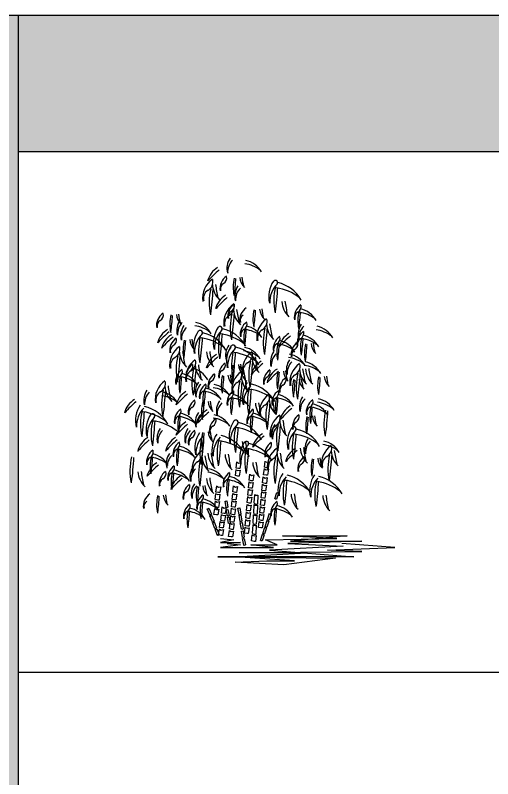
# Model space of a CAD drawing. Header units: millimetres. Extents: x 284148 to 331264, y 78716 to 101523.
# Drawn here: x 287855 to 291527, y 95653 to 101523 of the extents above; entities that cross this region are included whole.
import ezdxf

# ---------------------------------------------------------------- set-up
doc = ezdxf.new("R2010")
doc.units = ezdxf.units.MM
doc.layers.add('www.cad-blocks.net', color=7, linetype='Continuous')

# ---------------------------------------------------------------- blocks, each defined once
blk = doc.blocks.new('A$C0C2841C7')
for p, q in [((858.4, 743.5), (863.8, 790.3)), ((865.6, 788.5), (878.2, 781.3)), ((878.2, 781.3), (894.4, 784.9)), ((894.4, 784.9), (887.2, 739.9)), ((1075.8, 750.1), (1081.2, 796.9)), ((1083, 795.1), (1095.6, 787.9)), ((1095.6, 787.9), (1111.8, 791.5)), ((1111.8, 791.5), (1104.6, 746.5)), ((853, 685.8), (858.4, 732.7)), ((878.2, 739.9), (858.4, 743.5)), ((860.2, 730.9), (872.8, 723.7)), ((872.8, 723.7), (889, 727.3)), ((887.2, 739.9), (878.2, 739.9)), ((889, 727.3), (881.8, 682.2)), ((1070.3, 692.5), (1075.8, 739.3)), ((1095.6, 746.5), (1075.8, 750.1)), ((1077.6, 737.5), (1090.2, 730.3)), ((1090.2, 730.3), (1106.4, 733.9)), ((1104.6, 746.5), (1095.6, 746.5)), ((1106.4, 733.9), (1099.2, 688.9)), ((872.8, 682.2), (853, 685.8)), ((881.8, 682.2), (872.8, 682.2)), ((958.2, 649.4), (963.6, 696.2)), ((978, 645.8), (958.2, 649.4)), ((965.4, 694.4), (978, 687.2)), ((978, 687.2), (994.2, 690.8)), ((987, 645.8), (978, 645.8)), ((994.2, 690.8), (987, 645.8)), ((1062.3, 629.3), (1067.7, 676.1)), ((1069.5, 674.3), (1082.1, 667.1)), ((1090.2, 688.9), (1070.3, 692.5)), ((1082.1, 667.1), (1098.4, 670.7)), ((1099.2, 688.9), (1090.2, 688.9)), ((1098.4, 670.7), (1091.2, 625.7)), ((703.8, 558.9), (709.2, 605.7)), ((711, 603.9), (723.6, 596.7)), ((723.6, 596.7), (739.9, 600.3)), ((739.9, 600.3), (732.6, 555.3)), ((833.7, 559.9), (839.1, 606.7)), ((840.9, 604.9), (853.5, 597.7)), ((853.5, 597.7), (869.8, 601.3)), ((869.8, 601.3), (862.5, 556.3)), ((952.8, 591.8), (958.2, 638.6)), ((972.6, 588.2), (952.8, 591.8)), ((960, 636.8), (972.6, 629.6)), ((972.6, 629.6), (988.8, 633.2)), ((981.6, 588.2), (972.6, 588.2)), ((988.8, 633.2), (981.6, 588.2)), ((1056.9, 571.6), (1062.3, 618.5)), ((1082.1, 625.7), (1062.3, 629.3)), ((1064.1, 616.7), (1076.7, 609.5)), ((1076.7, 609.5), (1093, 613.1)), ((1091.2, 625.7), (1082.1, 625.7)), ((1093, 613.1), (1085.7, 568)), ((698.4, 501.2), (703.8, 548)), ((723.6, 555.3), (703.8, 558.9)), ((705.6, 546.2), (718.2, 539)), ((718.2, 539), (734.5, 542.6)), ((732.6, 555.3), (723.6, 555.3)), ((734.5, 542.6), (727.2, 497.6)), ((828.3, 502.2), (833.7, 549.1)), ((853.5, 556.3), (833.7, 559.9)), ((835.5, 547.3), (848.1, 540)), ((848.1, 540), (864.3, 543.6)), ((862.5, 556.3), (853.5, 556.3)), ((864.3, 543.6), (857.1, 498.6)), ((948.1, 535.3), (953.5, 582.1)), ((967.9, 531.7), (948.1, 535.3)), ((955.3, 580.3), (967.9, 573.1)), ((967.9, 573.1), (984.1, 576.7)), ((976.9, 531.7), (967.9, 531.7)), ((984.1, 576.7), (976.9, 531.7)), ((997.7, 475.2), (1001.3, 540)), ((1001.3, 540), (1008.6, 536.4)), ((1008.6, 536.4), (1019.4, 534.6)), ((1019.4, 534.6), (1026.6, 536.4)), ((1026.6, 536.4), (1023, 466.2)), ((1051.5, 515.8), (1056.9, 562.6)), ((1076.7, 568), (1056.9, 571.6)), ((1058.7, 560.8), (1071.3, 553.6)), ((1071.3, 553.6), (1087.6, 557.2)), ((1085.7, 568), (1076.7, 568)), ((1087.6, 557.2), (1080.3, 512.2)), ((1156.4, 507.6), (1170.8, 556.3)), ((1183.4, 550.9), (1169, 504)), ((1170.8, 556.3), (1174.4, 552.7)), ((1174.4, 552.7), (1183.4, 550.9)), ((693.7, 444.7), (699.1, 491.5)), ((718.2, 497.6), (698.4, 501.2)), ((700.9, 489.7), (713.6, 482.5)), ((713.6, 482.5), (729.8, 486.1)), ((727.2, 497.6), (718.2, 497.6)), ((729.8, 486.1), (722.6, 441.1)), ((783, 439.7), (774, 489.6)), ((774, 489.6), (778.8, 488)), ((778.8, 488), (787.7, 490.5)), ((787.7, 490.5), (795.9, 442.2)), ((822.9, 446.4), (828.3, 493.2)), ((848.1, 498.6), (828.3, 502.2)), ((830.1, 491.4), (842.7, 484.2)), ((842.7, 484.2), (858.9, 487.8)), ((857.1, 498.6), (848.1, 498.6)), ((858.9, 487.8), (851.7, 442.8)), ((942.7, 477.7), (948.1, 524.5)), ((962.5, 474.1), (942.7, 477.7)), ((949.9, 522.7), (962.5, 515.5)), ((962.5, 515.5), (978.7, 519.1)), ((971.5, 474.1), (962.5, 474.1)), ((978.7, 519.1), (971.5, 474.1)), ((1012.2, 464.4), (997.7, 469.8)), ((1046.1, 458.2), (1051.5, 505)), ((1071.3, 512.2), (1051.5, 515.8)), ((1053.3, 503.2), (1065.9, 496)), ((1065.9, 496), (1082.1, 499.6)), ((1080.3, 512.2), (1071.3, 512.2)), ((1082.1, 499.6), (1074.9, 454.6)), ((1158.2, 504), (1156.4, 509.4)), ((1169, 504), (1158.2, 504)), ((656.3, 383.8), (636.5, 430.5)), ((636.5, 430.5), (641.6, 430.1)), ((641.6, 430.1), (649.7, 434.4)), ((649.7, 434.4), (668.3, 389.1)), ((688.3, 387.1), (693.7, 433.9)), ((713.6, 441.1), (693.7, 444.7)), ((695.5, 432.1), (708.1, 424.9)), ((708.1, 424.9), (724.4, 428.5)), ((722.6, 441.1), (713.6, 441.1)), ((724.4, 428.5), (717.2, 383.5)), ((746.5, 397.7), (751.9, 444.5)), ((753.7, 442.7), (766.3, 435.5)), ((766.3, 435.5), (782.5, 439.1)), ((782.5, 439.1), (775.3, 394.1)), ((786.3, 437.3), (782.2, 441.3)), ((791.3, 375.3), (782.3, 425.2)), ((782.3, 425.2), (787.1, 423.6)), ((795.9, 442.2), (786.3, 437.3)), ((787.1, 423.6), (796, 426.1)), ((796, 426.1), (804.2, 377.8)), ((817.5, 388.8), (822.9, 435.6)), ((842.7, 442.8), (822.9, 446.4)), ((824.7, 433.8), (837.3, 426.6)), ((837.3, 426.6), (853.5, 430.2)), ((851.7, 442.8), (842.7, 442.8)), ((853.5, 430.2), (846.3, 385.2)), ((881.7, 386), (872.6, 435.9)), ((872.6, 435.9), (877.4, 434.3)), ((877.4, 434.3), (886.3, 436.7)), ((886.3, 436.7), (894.5, 388.4)), ((938, 417.8), (943.4, 464.6)), ((957.8, 414.2), (938, 417.8)), ((945.2, 462.8), (957.8, 455.6)), ((957.8, 455.6), (974.1, 459.2)), ((966.8, 414.2), (957.8, 414.2)), ((974.1, 459.2), (966.8, 414.2)), ((994.1, 397.8), (997.7, 462.6)), ((997.7, 462.6), (1004.9, 459)), ((1004.9, 459), (1015.8, 457.2)), ((1023, 466.2), (1012.2, 464.4)), ((1015.8, 457.2), (1023, 459)), ((1023, 459), (1019.4, 388.8)), ((1040.7, 400.6), (1046.1, 447.4)), ((1065.9, 454.6), (1046.1, 458.2)), ((1047.9, 445.6), (1060.5, 438.4)), ((1060.5, 438.4), (1076.7, 442)), ((1074.9, 454.6), (1065.9, 454.6)), ((1076.7, 442), (1069.5, 397)), ((659.9, 382.2), (655.1, 385.2)), ((676.7, 330.7), (656.9, 377.4)), ((656.9, 377.4), (662, 376.9)), ((668.3, 389.1), (659.9, 382.2)), ((662, 376.9), (670.1, 381.2)), ((670.1, 381.2), (688.7, 335.9)), ((708.1, 383.5), (688.3, 387.1)), ((717.2, 383.5), (708.1, 383.5)), ((741.1, 340), (746.5, 386.9)), ((766.3, 394.1), (746.5, 397.7)), ((748.3, 385.1), (760.9, 377.8)), ((760.9, 377.8), (777.1, 381.4)), ((775.3, 394.1), (766.3, 394.1)), ((777.1, 381.4), (769.9, 336.4)), ((794.6, 372.9), (790.5, 376.9)), ((800.4, 317.3), (791.4, 367.2)), ((791.4, 367.2), (796.2, 365.6)), ((804.2, 377.8), (794.6, 372.9)), ((796.2, 365.6), (805.1, 368.1)), ((805.1, 368.1), (813.3, 319.8)), ((812.1, 331.1), (817.5, 378)), ((837.3, 385.2), (817.5, 388.8)), ((819.3, 376.2), (831.9, 369)), ((831.9, 369), (848.1, 372.6)), ((846.3, 385.2), (837.3, 385.2)), ((848.1, 372.6), (840.9, 327.5)), ((884.9, 383.6), (880.8, 387.6)), ((890.6, 332.2), (881.6, 382.1)), ((881.6, 382.1), (886.4, 380.5)), ((894.5, 388.4), (884.9, 383.6)), ((886.4, 380.5), (895.3, 383)), ((895.3, 383), (903.5, 334.7)), ((932.6, 360.2), (938, 407)), ((952.4, 356.6), (932.6, 360.2)), ((939.8, 405.2), (952.4, 398)), ((952.4, 398), (968.6, 401.6)), ((961.4, 356.6), (952.4, 356.6)), ((968.6, 401.6), (961.4, 356.6)), ((988.7, 320.3), (992.3, 385.2)), ((992.3, 385.2), (999.5, 381.6)), ((1008.6, 387), (994.1, 392.4)), ((999.5, 381.6), (1010.4, 379.8)), ((1019.4, 388.8), (1008.6, 387)), ((1010.4, 379.8), (1017.6, 381.6)), ((1017.6, 381.6), (1014, 311.3)), ((1035.3, 344.7), (1040.7, 391.6)), ((1060.5, 397), (1040.7, 400.6)), ((1042.5, 389.7), (1055.1, 382.5)), ((1055.1, 382.5), (1071.3, 386.1)), ((1069.5, 397), (1060.5, 397)), ((1071.3, 386.1), (1064.1, 341.1)), ((1100.5, 347.3), (1114.9, 396)), ((1127.5, 390.6), (1113.1, 343.7)), ((1114.9, 396), (1118.5, 392.4)), ((1118.5, 392.4), (1127.5, 390.6)), ((680.3, 329), (675.5, 332)), ((695.9, 278.9), (676.2, 325.6)), ((676.2, 325.6), (681.2, 325.1)), ((688.7, 335.9), (680.3, 329)), ((681.2, 325.1), (689.3, 329.4)), ((689.3, 329.4), (708, 284.1)), ((729.7, 286.9), (735.1, 333.7)), ((736.9, 331.9), (749.5, 324.7)), ((760.9, 336.4), (741.1, 340)), ((749.5, 324.7), (765.7, 328.3)), ((765.7, 328.3), (758.5, 283.3)), ((769.9, 336.4), (760.9, 336.4)), ((803.6, 314.9), (799.6, 318.9)), ((813.3, 319.8), (803.6, 314.9)), ((806.7, 275.3), (812.1, 322.1)), ((831.9, 327.5), (812.1, 331.1)), ((813.9, 320.3), (826.5, 313.1)), ((826.5, 313.1), (842.7, 316.7)), ((840.9, 327.5), (831.9, 327.5)), ((842.7, 316.7), (835.5, 271.7)), ((893.8, 329.8), (889.8, 333.8)), ((899.6, 274), (890.5, 323.9)), ((890.5, 323.9), (895.4, 322.3)), ((903.5, 334.7), (893.8, 329.8)), ((895.4, 322.3), (904.2, 324.8)), ((904.2, 324.8), (912.5, 276.5)), ((928.9, 300.4), (934.3, 347.2)), ((948.7, 296.8), (928.9, 300.4)), ((936.1, 345.4), (948.7, 338.2)), ((948.7, 338.2), (965, 341.8)), ((957.8, 296.8), (948.7, 296.8)), ((965, 341.8), (957.8, 296.8)), ((985.1, 242.9), (988.7, 307.7)), ((1003.1, 309.5), (988.7, 314.9)), ((988.7, 307.7), (995.9, 304.1)), ((995.9, 304.1), (1006.8, 302.3)), ((1014, 311.3), (1003.1, 309.5)), ((1006.8, 302.3), (1014, 304.1)), ((1014, 304.1), (1010.4, 233.9)), ((1029.9, 287.1), (1035.3, 333.9)), ((1055.1, 341.1), (1035.3, 344.7)), ((1037.1, 332.1), (1049.7, 324.9)), ((1049.7, 324.9), (1065.9, 328.5)), ((1064.1, 341.1), (1055.1, 341.1)), ((1065.9, 328.5), (1058.7, 283.5)), ((1082.5, 293.3), (1096.9, 341.9)), ((1084.3, 289.7), (1082.5, 295.1)), ((1109.5, 336.5), (1095.1, 289.7)), ((1096.9, 341.9), (1100.5, 338.3)), ((1102.3, 343.7), (1100.5, 349.1)), ((1100.5, 338.3), (1109.5, 336.5)), ((1113.1, 343.7), (1102.3, 343.7)), ((699.6, 277.2), (694.8, 280.3)), ((716.3, 225.7), (696.6, 272.4)), ((696.6, 272.4), (701.6, 271.9)), ((708, 284.1), (699.6, 277.2)), ((701.6, 271.9), (709.8, 276.3)), ((709.8, 276.3), (728.4, 230.9)), ((724.3, 229.3), (729.7, 276.1)), ((749.5, 283.3), (729.7, 286.9)), ((731.5, 274.3), (744.1, 267.1)), ((744.1, 267.1), (760.3, 270.7)), ((758.5, 283.3), (749.5, 283.3)), ((760.3, 270.7), (753.1, 225.7)), ((801.3, 217.7), (806.7, 264.5)), ((826.5, 271.7), (806.7, 275.3)), ((808.5, 262.7), (821.1, 255.5)), ((821.1, 255.5), (837.3, 259.1)), ((835.5, 271.7), (826.5, 271.7)), ((837.3, 259.1), (830.1, 214.1)), ((902.8, 271.6), (898.8, 275.6)), ((907.9, 209.6), (898.8, 259.5)), ((898.8, 259.5), (903.7, 257.9)), ((912.5, 276.5), (902.8, 271.6)), ((903.7, 257.9), (912.5, 260.4)), ((912.5, 260.4), (920.8, 212.1)), ((923.5, 242.8), (928.9, 289.6)), ((943.3, 239.2), (923.5, 242.8)), ((930.7, 287.8), (943.3, 280.6)), ((943.3, 280.6), (959.6, 284.2)), ((952.3, 239.2), (943.3, 239.2)), ((959.6, 284.2), (952.3, 239.2)), ((999.5, 232.1), (985.1, 237.5)), ((1049.7, 283.5), (1029.9, 287.1)), ((1046.4, 187.1), (1060.8, 235.7)), ((1058.7, 283.5), (1049.7, 283.5)), ((1060.8, 235.7), (1064.4, 232.1)), ((1064.4, 241.1), (1078.9, 289.7)), ((1066.2, 237.5), (1064.4, 242.9)), ((1077.1, 237.5), (1066.2, 237.5)), ((1091.5, 284.3), (1077.1, 237.5)), ((1078.9, 289.7), (1082.5, 286.1)), ((1082.5, 286.1), (1091.5, 284.3)), ((1095.1, 289.7), (1084.3, 289.7)), ((720, 224.1), (715.2, 227.1)), ((728.4, 230.9), (720, 224.1)), ((744.1, 225.7), (724.3, 229.3)), ((738.9, 202.8), (840.4, 192.7)), ((840.4, 192.7), (738.9, 172.4)), ((753.1, 225.7), (744.1, 225.7)), ((821.1, 214.1), (801.3, 217.7)), ((830.1, 214.1), (821.1, 214.1)), ((911.1, 207.2), (907.1, 211.2)), ((916.9, 151.6), (907.9, 201.5)), ((907.9, 201.5), (912.7, 199.9)), ((920.8, 212.1), (911.1, 207.2)), ((912.7, 199.9), (921.6, 202.4)), ((921.6, 202.4), (929.8, 154.1)), ((977.9, 183.5), (983.3, 230.3)), ((997.7, 179.9), (977.9, 183.5)), ((985.1, 228.5), (997.7, 221.3)), ((997.7, 221.3), (1014, 224.9)), ((1006.8, 179.9), (997.7, 179.9)), ((1010.4, 233.9), (999.5, 232.1)), ((1014, 224.9), (1006.8, 179.9)), ((1048.2, 183.5), (1046.4, 188.9)), ((1059, 183.5), (1048.2, 183.5)), ((1073.4, 230.3), (1059, 183.5)), ((1064.4, 232.1), (1073.4, 230.3)), ((1084, 192.7), (1632.1, 202.8)), ((1175.4, 152.1), (1084, 192.7)), ((1632.1, 202.8), (1216, 223.1)), ((1216, 223.1), (1713.3, 223.1)), ((1825, 182.5), (1256.6, 162.3)), ((1713.3, 223.1), (1276.9, 182.5)), ((1276.9, 182.5), (1825, 182.5)), ((738.9, 172.4), (891.2, 172.4)), ((891.2, 152.1), (738.9, 131.8)), ((738.9, 131.8), (1144.9, 131.8)), ((891.2, 172.4), (789.7, 162.3)), ((789.7, 162.3), (891.2, 152.1)), ((920.2, 149.2), (916.1, 153.2)), ((929.8, 154.1), (920.2, 149.2)), ((1144.9, 131.8), (972.4, 152.1)), ((972.4, 152.1), (1175.4, 152.1)), ((1682.9, 142), (1114.5, 111.6)), ((1256.6, 162.3), (1682.9, 142)), ((1561.1, 111.6), (2078.8, 131.8)), ((2078.8, 131.8), (1672.7, 162.3)), ((1764.1, 60.8), (718.6, 60.8)), ((718.6, 60.8), (1622, 50.7)), ((850.6, 60.8), (1398.7, 91.3)), ((1307.3, 30.4), (850.6, 60.8)), ((881, 91.3), (1825, 101.4)), ((1398.7, 91.3), (881, 91.3)), ((1114.5, 111.6), (1764.1, 60.8)), ((1825, 101.4), (1561.1, 111.6)), ((850.6, 20.3), (1094.2, 30.4)), ((1226.1, 0), (850.6, 20.3)), ((1094.2, 30.4), (1307.3, 30.4)), ((1622, 50.7), (1226.1, 0))]:
    blk.add_line(p, q)
for centre, radius, start, end in [((931.1, 2276.9), 143.4, 146.14561, 193.58713), ((919.3, 2251.6), 125.9, 135.0259, 183.82793), ((890.5, 2064.3), 252.4, 52.12201, 81.98764), ((895.2, 2163.8), 180.9, 28.93396, 77.68727), ((806, 2139.4), 171.5, 121.42952, 166.20477), ((1191.9, 1707.4), 726.8, 129.58438, 138.9833), ((778.8, 2050.6), 177.7, 125.34561, 188.2197), ((602.6, 2177.3), 77.9, 300.77632, 11.26028), ((852.1, 2122.2), 118.5, 125.34561, 188.2197), ((734.7, 2206.7), 51.9, 300.77632, 11.26028), ((1135.2, 2133.3), 299.3, 166.20942, 192.0529), ((-1128.2, 2329.4), 1989.1, 352.6476, 356.28739), ((1002.6, 2216.3), 115.7, 183.73968, 226.99274), ((1977.4, 2364.9), 1085.1, 188.16768, 191.86602), ((1324.6, 2061.5), 215.1, 146.14561, 193.58713), ((1161.2, 2169.2), 17.2, 315.0259, 135.0259), ((1099.9, 2015.5), 449, 166.20942, 192.0529), ((-2295.2, 2309.6), 2983.6, 352.6476, 356.28739), ((849.2, 2164.3), 173.6, 183.73968, 226.99274), ((2311.4, 2387.2), 1627.6, 188.16768, 191.86602), ((786.4, 2119.9), 49.1, 120.77632, 194.85479), ((992, 2063.9), 143.4, 146.14561, 193.58713), ((980.2, 2038.6), 125.9, 135.0259, 183.82793), ((1306.9, 2023.6), 188.8, 135.0259, 183.82793), ((1597.2, 2031.7), 449, 166.20942, 192.0529), ((-1797.9, 2325.8), 2983.6, 352.6476, 356.28739), ((1114.5, 1754.8), 378.5, 52.12201, 81.98764), ((1121.6, 1904), 271.4, 28.93396, 77.68727), ((680.2, 2047.1), 73.6, 120.77632, 194.85479), ((866.9, 1926.4), 171.5, 121.42952, 166.20477), ((1252.8, 1494.4), 726.8, 129.58438, 138.9833), ((941.2, 1857.9), 177.7, 125.34561, 188.2197), ((913, 1909.2), 118.5, 125.34561, 188.2197), ((765, 1984.6), 77.9, 300.77632, 11.26028), ((795.6, 1993.7), 51.9, 300.77632, 11.26028), ((1383.1, 2034.4), 173.6, 183.73968, 226.99274), ((2845.3, 2257.4), 1627.6, 188.16768, 191.86602), ((1424.6, 1901.1), 118.5, 125.34561, 188.2197), ((847.3, 1906.9), 49.1, 120.77632, 194.85479), ((1011.6, 1971.6), 173.6, 183.73968, 226.99274), ((2473.8, 2194.5), 1627.6, 188.16768, 191.86602), ((1004.4, 1878.8), 118.5, 125.34561, 188.2197), ((1287.5, 1889.9), 299.3, 166.20942, 192.0529), ((-976, 2086), 1989.1, 352.6476, 356.28739), ((1154.8, 1972.9), 115.7, 183.73968, 226.99274), ((2129.7, 2121.5), 1085.1, 188.16768, 191.86602), ((1358.8, 1898.8), 49.1, 120.77632, 194.85479), ((1632.6, 1877.7), 299.3, 166.20942, 192.0529), ((1307.2, 1985.6), 51.9, 300.77632, 11.26028), ((-630.9, 2073.8), 1989.1, 352.6476, 356.28739), ((1310.7, 1691.1), 252.4, 52.12201, 81.98764), ((1315.4, 1790.6), 180.9, 28.93396, 77.68727), ((364.9, 1838.3), 118.5, 125.34561, 188.2197), ((247.5, 1922.7), 51.9, 300.77632, 11.26028), ((648, 1849.3), 299.3, 166.20942, 192.0529), ((-1615.4, 2045.4), 1989.1, 352.6476, 356.28739), ((515.4, 1932.3), 115.7, 183.73968, 226.99274), ((545.4, 1800.2), 143.4, 146.14561, 193.58713), ((1490.2, 2080.9), 1085.1, 188.16768, 191.86602), ((842.6, 1854.4), 73.6, 120.77632, 194.85479), ((1262.3, 1822.8), 449, 166.20942, 192.0529), ((-2132.8, 2116.9), 2983.6, 352.6476, 356.28739), ((938.6, 1876.5), 49.1, 120.77632, 194.85479), ((1195, 1746.3), 177.7, 125.34561, 188.2197), ((1018.8, 1873), 77.9, 300.77632, 11.26028), ((299.2, 1835.9), 49.1, 120.77632, 194.85479), ((533.6, 1775), 125.9, 135.0259, 183.82793), ((575.8, 1759.7), 143.4, 146.14561, 193.58713), ((564.1, 1734.4), 125.9, 135.0259, 183.82793), ((504.8, 1587.6), 252.4, 52.12201, 81.98764), ((509.5, 1687.1), 180.9, 28.93396, 77.68727), ((898.3, 1706.6), 215.1, 146.14561, 193.58713), ((734.9, 1814.2), 17.2, 315.0259, 135.0259), ((1008.4, 1769.3), 118.5, 125.34561, 188.2197), ((891, 1853.8), 51.9, 300.77632, 11.26028), ((899.3, 1658.7), 180.9, 28.93396, 77.68727), ((1265.4, 1860), 173.6, 183.73968, 226.99274), ((2727.6, 2083), 1627.6, 188.16768, 191.86602), ((1479.2, 1769.8), 143.4, 146.14561, 193.58713), ((1467.4, 1744.5), 125.9, 135.0259, 183.82793), ((1443.3, 1656.7), 180.9, 28.93396, 77.68727), ((420.3, 1662.8), 171.5, 121.42952, 166.20477), ((806.2, 1230.7), 726.8, 129.58438, 138.9833), ((450.8, 1622.2), 171.5, 121.42952, 166.20477), ((746, 1676.1), 215.1, 146.14561, 193.58713), ((728.3, 1638.2), 188.8, 135.0259, 183.82793), ((582.6, 1783.8), 17.2, 315.0259, 135.0259), ((543, 1518.6), 271.4, 28.93396, 77.68727), ((880.6, 1668.6), 188.8, 135.0259, 183.82793), ((1170.9, 1676.8), 449, 166.20942, 192.0529), ((-2224.2, 1970.9), 2983.6, 352.6476, 356.28739), ((688.2, 1399.8), 378.5, 52.12201, 81.98764), ((695.3, 1549.1), 271.4, 28.93396, 77.68727), ((942.7, 1767), 49.1, 120.77632, 194.85479), ((1216.4, 1745.9), 299.3, 166.20942, 192.0529), ((-1047, 1942), 1989.1, 352.6476, 356.28739), ((894.6, 1559.2), 252.4, 52.12201, 81.98764), ((1096.3, 1742.8), 73.6, 120.77632, 194.85479), ((1516, 1711.2), 449, 166.20942, 192.0529), ((-1879.1, 2005.4), 2983.6, 352.6476, 356.28739), ((1354.2, 1632.4), 171.5, 121.42952, 166.20477), ((1444.9, 1698.3), 118.5, 125.34561, 188.2197), ((1327.5, 1782.8), 51.9, 300.77632, 11.26028), ((1335.7, 1587.8), 180.9, 28.93396, 77.68727), ((1438.6, 1557.2), 252.4, 52.12201, 81.98764), ((836.7, 1190.2), 726.8, 129.58438, 138.9833), ((466.4, 1645.6), 118.5, 125.34561, 188.2197), ((349, 1730.1), 51.9, 300.77632, 11.26028), ((749.5, 1656.7), 299.3, 166.20942, 192.0529), ((-1513.9, 1852.8), 1989.1, 352.6476, 356.28739), ((616.9, 1739.6), 115.7, 183.73968, 226.99274), ((1591.7, 1888.3), 1085.1, 188.16768, 191.86602), ((1018.7, 1646.3), 449, 166.20942, 192.0529), ((-2376.4, 1940.5), 2983.6, 352.6476, 356.28739), ((535.9, 1369.4), 378.5, 52.12201, 81.98764), ((1262.2, 1657.8), 118.5, 125.34561, 188.2197), ((1470.2, 1634.4), 299.3, 166.20942, 192.0529), ((1144.8, 1742.2), 51.9, 300.77632, 11.26028), ((1740, 1200.3), 726.8, 129.58438, 138.9833), ((1153, 1547.2), 180.9, 28.93396, 77.68727), ((1400.2, 1615.2), 118.5, 125.34561, 188.2197), ((1282.8, 1699.6), 51.9, 300.77632, 11.26028), ((1379.1, 1696), 49.1, 120.77632, 194.85479), ((1652.9, 1674.9), 299.3, 166.20942, 192.0529), ((-610.6, 1871), 1989.1, 352.6476, 356.28739), ((1331, 1488.3), 252.4, 52.12201, 81.98764), ((2525.5, 1857.8), 1085.1, 188.16768, 191.86602), ((525.1, 1533.4), 177.7, 125.34561, 188.2197), ((400.7, 1643.3), 49.1, 120.77632, 194.85479), ((348.9, 1660.1), 77.9, 300.77632, 11.26028), ((921, 1607.6), 143.4, 146.14561, 193.58713), ((909.2, 1582.3), 125.9, 135.0259, 183.82793), ((999.8, 1564.6), 215.1, 146.14561, 193.58713), ((982.1, 1526.7), 188.8, 135.0259, 183.82793), ((836.4, 1672.2), 17.2, 315.0259, 135.0259), ((796.8, 1407.1), 271.4, 28.93396, 77.68727), ((880.4, 1395), 252.4, 52.12201, 81.98764), ((885.1, 1494.5), 180.9, 28.93396, 77.68727), ((1196.4, 1655.4), 49.1, 120.77632, 194.85479), ((-793.3, 1830.5), 1989.1, 352.6476, 356.28739), ((1148.3, 1447.7), 252.4, 52.12201, 81.98764), ((1334.5, 1612.8), 49.1, 120.77632, 194.85479), ((1683.3, 1626.2), 299.3, 166.20942, 192.0529), ((-580.1, 1822.3), 1989.1, 352.6476, 356.28739), ((1550.7, 1709.2), 115.7, 183.73968, 226.99274), ((426.4, 1529.9), 73.6, 120.77632, 194.85479), ((846.1, 1498.3), 449, 166.20942, 192.0529), ((-2549, 1792.4), 2983.6, 352.6476, 356.28739), ((595.4, 1647.1), 173.6, 183.73968, 226.99274), ((2057.7, 1870), 1627.6, 188.16768, 191.86602), ((795.9, 1470.1), 171.5, 121.42952, 166.20477), ((804.5, 1649.1), 173.6, 183.73968, 226.99274), ((1181.8, 1038.1), 726.8, 129.58438, 138.9833), ((2266.8, 1872), 1627.6, 188.16768, 191.86602), ((1272.4, 1534.8), 449, 166.20942, 192.0529), ((-2122.7, 1828.9), 2983.6, 352.6476, 356.28739), ((789.7, 1257.8), 378.5, 52.12201, 81.98764), ((1083.3, 1492.8), 177.7, 125.34561, 188.2197), ((907.1, 1619.5), 77.9, 300.77632, 11.26028), ((1153.7, 1606.5), 173.6, 183.73968, 226.99274), ((2615.9, 1829.4), 1627.6, 188.16768, 191.86602), ((1266.1, 1556.9), 143.4, 146.14561, 193.58713), ((1254.3, 1531.6), 125.9, 135.0259, 183.82793), ((1225.5, 1344.3), 252.4, 52.12201, 81.98764), ((1230.2, 1443.7), 180.9, 28.93396, 77.68727), ((646.9, 1432), 177.7, 125.34561, 188.2197), ((592.3, 1444.8), 118.5, 125.34561, 188.2197), ((474.8, 1529.3), 51.9, 300.77632, 11.26028), ((470.7, 1558.7), 77.9, 300.77632, 11.26028), ((717.3, 1545.7), 173.6, 183.73968, 226.99274), ((2179.5, 1768.6), 1627.6, 188.16768, 191.86602), ((842, 1452.9), 118.5, 125.34561, 188.2197), ((724.5, 1537.4), 51.9, 300.77632, 11.26028), ((1125.1, 1464), 299.3, 166.20942, 192.0529), ((-1138.4, 1660.1), 1989.1, 352.6476, 356.28739), ((992.4, 1546.9), 115.7, 183.73968, 226.99274), ((1058.3, 1537.5), 173.6, 183.73968, 226.99274), ((1967.3, 1695.6), 1085.1, 188.16768, 191.86602), ((2520.5, 1760.5), 1627.6, 188.16768, 191.86602), ((984.7, 1489.3), 73.6, 120.77632, 194.85479), ((1404.4, 1457.7), 449, 166.20942, 192.0529), ((-1990.7, 1751.9), 2983.6, 352.6476, 356.28739), ((1141, 1419.4), 171.5, 121.42952, 166.20477), ((1526.9, 987.3), 726.8, 129.58438, 138.9833), ((1387.9, 1496), 143.4, 146.14561, 193.58713), ((1376.1, 1470.7), 125.9, 135.0259, 183.82793), ((1448.7, 1401.5), 177.7, 125.34561, 188.2197), ((1272.6, 1528.2), 77.9, 300.77632, 11.26028), ((1347.3, 1283.4), 252.4, 52.12201, 81.98764), ((1352, 1382.9), 180.9, 28.93396, 77.68727), ((511.1, 1404.2), 118.5, 125.34561, 188.2197), ((393.6, 1488.7), 51.9, 300.77632, 11.26028), ((401.9, 1293.7), 180.9, 28.93396, 77.68727), ((548.2, 1428.5), 73.6, 120.77632, 194.85479), ((967.9, 1396.9), 449, 166.20942, 192.0529), ((483.1, 1334.2), 180.9, 28.93396, 77.68727), ((-2427.2, 1691), 2983.6, 352.6476, 356.28739), ((760.8, 1371.8), 118.5, 125.34561, 188.2197), ((776.2, 1450.6), 49.1, 120.77632, 194.85479), ((1002.1, 1340.7), 177.7, 125.34561, 188.2197), ((825.9, 1467.4), 77.9, 300.77632, 11.26028), ((1187.1, 1402.2), 118.5, 125.34561, 188.2197), ((1262.8, 1358.6), 171.5, 121.42952, 166.20477), ((1069.6, 1486.7), 51.9, 300.77632, 11.26028), ((1648.7, 926.5), 726.8, 129.58438, 138.9833), ((1470.2, 1413.3), 299.3, 166.20942, 192.0529), ((-793.3, 1609.4), 1989.1, 352.6476, 356.28739), ((1337.5, 1496.2), 115.7, 183.73968, 226.99274), ((2312.4, 1644.9), 1085.1, 188.16768, 191.86602), ((1769.8, 1366.5), 449, 166.20942, 192.0529), ((1519.1, 1515.2), 173.6, 183.73968, 226.99274), ((2981.3, 1738.2), 1627.6, 188.16768, 191.86602), ((1565.8, 1517.3), 173.6, 183.73968, 226.99274), ((3028, 1740.2), 1627.6, 188.16768, 191.86602), ((413.4, 1269.7), 177.7, 125.34561, 188.2197), ((237.2, 1396.4), 77.9, 300.77632, 11.26028), ((445.3, 1401.9), 49.1, 120.77632, 194.85479), ((719, 1380.8), 299.3, 166.20942, 192.0529), ((-1544.4, 1576.9), 1989.1, 352.6476, 356.28739), ((397.2, 1194.2), 252.4, 52.12201, 81.98764), ((695, 1369.4), 49.1, 120.77632, 194.85479), ((643.3, 1456.2), 51.9, 300.77632, 11.26028), ((1043.9, 1382.9), 299.3, 166.20942, 192.0529), ((-1219.6, 1579), 1989.1, 352.6476, 356.28739), ((911.2, 1465.8), 115.7, 183.73968, 226.99274), ((1886.1, 1614.5), 1085.1, 188.16768, 191.86602), ((1323.2, 1305.6), 449, 166.20942, 192.0529), ((1072.5, 1454.4), 173.6, 183.73968, 226.99274), ((2534.7, 1677.3), 1627.6, 188.16768, 191.86602), ((1121.3, 1399.9), 49.1, 120.77632, 194.85479), ((1308.9, 1341.4), 118.5, 125.34561, 188.2197), ((1191.4, 1425.8), 51.9, 300.77632, 11.26028), ((1350.1, 1398.1), 73.6, 120.77632, 194.85479), ((1592, 1352.4), 299.3, 166.20942, 192.0529), ((-671.5, 1548.5), 1989.1, 352.6476, 356.28739), ((-1625.3, 1660.6), 2983.6, 352.6476, 356.28739), ((1459.3, 1435.4), 115.7, 183.73968, 226.99274), ((2434.2, 1584), 1085.1, 188.16768, 191.86602), ((1784.8, 1372.7), 299.3, 166.20942, 192.0529), ((-478.6, 1568.8), 1989.1, 352.6476, 356.28739), ((1652.2, 1455.7), 115.7, 183.73968, 226.99274), ((2627, 1604.3), 1085.1, 188.16768, 191.86602), ((483.8, 1383.4), 173.6, 183.73968, 226.99274), ((1946, 1606.3), 1627.6, 188.16768, 191.86602), ((687.5, 1323.6), 143.4, 146.14561, 193.58713), ((675.7, 1298.3), 125.9, 135.0259, 183.82793), ((693.8, 1292.7), 118.5, 125.34561, 188.2197), ((576.3, 1377.1), 51.9, 300.77632, 11.26028), ((584.6, 1182.1), 180.9, 28.93396, 77.68727), ((646.9, 1111), 252.4, 52.12201, 81.98764), ((651.6, 1210.5), 180.9, 28.93396, 77.68727), ((903.5, 1337.2), 73.6, 120.77632, 194.85479), ((-2071.9, 1599.7), 2983.6, 352.6476, 356.28739), ((1121.6, 1280.6), 215.1, 146.14561, 193.58713), ((1103.9, 1242.7), 188.8, 135.0259, 183.82793), ((1394.2, 1250.8), 449, 166.20942, 192.0529), ((-2000.9, 1545), 2983.6, 352.6476, 356.28739), ((918.6, 1123.1), 271.4, 28.93396, 77.68727), ((1243.1, 1339), 49.1, 120.77632, 194.85479), ((291.6, 1262.8), 143.4, 146.14561, 193.58713), ((279.9, 1237.5), 125.9, 135.0259, 183.82793), ((314.8, 1266.2), 73.6, 120.77632, 194.85479), ((734.5, 1234.6), 449, 166.20942, 192.0529), ((251.1, 1050.2), 252.4, 52.12201, 81.98764), ((255.8, 1149.7), 180.9, 28.93396, 77.68727), ((-2660.7, 1528.8), 2983.6, 352.6476, 356.28739), ((562.4, 1186.2), 171.5, 121.42952, 166.20477), ((948.3, 754.1), 726.8, 129.58438, 138.9833), ((628, 1290.3), 49.1, 120.77632, 194.85479), ((901.7, 1269.3), 299.3, 166.20942, 192.0529), ((-1361.7, 1465.4), 1989.1, 352.6476, 356.28739), ((579.9, 1082.6), 252.4, 52.12201, 81.98764), ((906.9, 1242), 118.5, 125.34561, 188.2197), ((789.5, 1326.4), 51.9, 300.77632, 11.26028), ((797.8, 1131.4), 180.9, 28.93396, 77.68727), ((911.5, 973.9), 378.5, 52.12201, 81.98764), ((1215.3, 1168.3), 177.7, 125.34561, 188.2197), ((1039.1, 1295), 77.9, 300.77632, 11.26028), ((1252, 1242), 118.5, 125.34561, 188.2197), ((1134.6, 1326.4), 51.9, 300.77632, 11.26028), ((1142.9, 1131.4), 180.9, 28.93396, 77.68727), ((1489.4, 1212.1), 143.4, 146.14561, 193.58713), ((166.6, 1125.3), 171.5, 121.42952, 166.20477), ((552.5, 693.3), 726.8, 129.58438, 138.9833), ((608.5, 1169), 118.5, 125.34561, 188.2197), ((491.1, 1253.4), 51.9, 300.77632, 11.26028), ((891.6, 1180), 299.3, 166.20942, 192.0529), ((-1371.8, 1376.1), 1989.1, 352.6476, 356.28739), ((759, 1263), 115.7, 183.73968, 226.99274), ((1733.8, 1411.6), 1085.1, 188.16768, 191.86602), ((849.9, 1181.6), 143.4, 146.14561, 193.58713), ((838.1, 1156.4), 125.9, 135.0259, 183.82793), ((841.2, 1239.6), 49.1, 120.77632, 194.85479), ((1114.9, 1218.6), 299.3, 166.20942, 192.0529), ((-1148.5, 1414.7), 1989.1, 352.6476, 356.28739), ((793.1, 1031.9), 252.4, 52.12201, 81.98764), ((1180.1, 1253.6), 173.6, 183.73968, 226.99274), ((2642.3, 1476.5), 1627.6, 188.16768, 191.86602), ((1536.3, 1133.2), 449, 166.20942, 192.0529), ((-1858.8, 1427.4), 2983.6, 352.6476, 356.28739), ((1285.7, 1282), 173.6, 183.73968, 226.99274), ((2747.9, 1504.9), 1627.6, 188.16768, 191.86602), ((1186.3, 1239.6), 49.1, 120.77632, 194.85479), ((1460, 1218.6), 299.3, 166.20942, 192.0529), ((-803.4, 1414.7), 1989.1, 352.6476, 356.28739), ((1138.2, 1031.9), 252.4, 52.12201, 81.98764), ((1477.6, 1186.8), 125.9, 135.0259, 183.82793), ((1516, 1171), 118.5, 125.34561, 188.2197), ((1398.5, 1255.5), 51.9, 300.77632, 11.26028), ((1406.8, 1060.4), 180.9, 28.93396, 77.68727), ((1448.8, 999.5), 252.4, 52.12201, 81.98764), ((1453.5, 1099), 180.9, 28.93396, 77.68727), ((299.4, 1108.2), 215.1, 146.14561, 193.58713), ((281.7, 1070.3), 188.8, 135.0259, 183.82793), ((572.1, 1078.4), 449, 166.20942, 192.0529), ((-2823.1, 1372.6), 2983.6, 352.6476, 356.28739), ((89.3, 801.5), 378.5, 52.12201, 81.98764), ((96.4, 950.7), 271.4, 28.93396, 77.68727), ((500.9, 1100), 118.5, 125.34561, 188.2197), ((383.5, 1184.5), 51.9, 300.77632, 11.26028), ((542.8, 1166.6), 49.1, 120.77632, 194.85479), ((724.8, 1044.2), 171.5, 121.42952, 166.20477), ((1059.2, 1100), 118.5, 125.34561, 188.2197), ((941.8, 1184.5), 51.9, 300.77632, 11.26028), ((1116.6, 1164.8), 73.6, 120.77632, 194.85479), ((1364.3, 1074.6), 171.5, 121.42952, 166.20477), ((1750.2, 642.6), 726.8, 129.58438, 138.9833), ((1450.2, 1168.7), 49.1, 120.77632, 194.85479), ((1723.9, 1147.6), 299.3, 166.20942, 192.0529), ((-539.5, 1343.7), 1989.1, 352.6476, 356.28739), ((1402.1, 960.9), 252.4, 52.12201, 81.98764), ((1982.9, 1082.5), 449, 166.20942, 192.0529), ((-1412.2, 1376.6), 2983.6, 352.6476, 356.28739), ((380.6, 1037.3), 215.1, 146.14561, 193.58713), ((362.9, 999.3), 188.8, 135.0259, 183.82793), ((217.2, 1144.9), 17.2, 315.0259, 135.0259), ((435.2, 1097.7), 49.1, 120.77632, 194.85479), ((708.9, 1076.6), 299.3, 166.20942, 192.0529), ((-1554.5, 1272.7), 1989.1, 352.6476, 356.28739), ((387.1, 889.9), 252.4, 52.12201, 81.98764), ((391.8, 989.4), 180.9, 28.93396, 77.68727), ((687.5, 1090.4), 143.4, 146.14561, 193.58713), ((675.7, 1065.1), 125.9, 135.0259, 183.82793), ((1110.7, 612.1), 726.8, 129.58438, 138.9833), ((770.9, 1027), 118.5, 125.34561, 188.2197), ((653.5, 1111.5), 51.9, 300.77632, 11.26028), ((646.9, 877.8), 252.4, 52.12201, 81.98764), ((651.6, 977.3), 180.9, 28.93396, 77.68727), ((993.4, 1097.7), 49.1, 120.77632, 194.85479), ((1267.2, 1076.6), 299.3, 166.20942, 192.0529), ((-996.3, 1272.7), 1989.1, 352.6476, 356.28739), ((945.3, 889.9), 252.4, 52.12201, 81.98764), ((950, 989.4), 180.9, 28.93396, 77.68727), ((1296.5, 1006), 177.7, 125.34561, 188.2197), ((1120.3, 1132.7), 77.9, 300.77632, 11.26028), ((1410.4, 1057.4), 118.5, 125.34561, 188.2197), ((1292.9, 1141.9), 51.9, 300.77632, 11.26028), ((1693.5, 1068.5), 299.3, 166.20942, 192.0529), ((-570, 1264.6), 1989.1, 352.6476, 356.28739), ((1560.9, 1151.5), 115.7, 183.73968, 226.99274), ((2535.7, 1300.1), 1085.1, 188.16768, 191.86602), ((653.3, 1007.5), 449, 166.20942, 192.0529), ((-2741.9, 1301.6), 2983.6, 352.6476, 356.28739), ((170.5, 730.5), 378.5, 52.12201, 81.98764), ((562.4, 952.9), 171.5, 121.42952, 166.20477), ((948.3, 520.9), 726.8, 129.58438, 138.9833), ((705.2, 1024.7), 49.1, 120.77632, 194.85479), ((1020.1, 986.5), 215.1, 146.14561, 193.58713), ((1002.4, 948.6), 188.8, 135.0259, 183.82793), ((1292.7, 956.8), 449, 166.20942, 192.0529), ((856.7, 1094.2), 17.2, 315.0259, 135.0259), ((-2102.4, 1250.9), 2983.6, 352.6476, 356.28739), ((817.1, 829), 271.4, 28.93396, 77.68727), ((1197.8, 1002.6), 73.6, 120.77632, 194.85479), ((1276.2, 999.1), 143.4, 146.14561, 193.58713), ((1264.4, 973.8), 125.9, 135.0259, 183.82793), ((1617.5, 971), 449, 166.20942, 192.0529), ((-1777.6, 1265.1), 2983.6, 352.6476, 356.28739), ((1366.9, 1119.7), 173.6, 183.73968, 226.99274), ((2829.1, 1342.7), 1627.6, 188.16768, 191.86602), ((1303.3, 1043.5), 17.2, 315.0259, 135.0259), ((1344.6, 1055.1), 49.1, 120.77632, 194.85479), ((393.1, 968.7), 143.4, 146.14561, 193.58713), ((381.4, 943.4), 125.9, 135.0259, 183.82793), ((606.3, 968.7), 143.4, 146.14561, 193.58713), ((594.5, 943.4), 125.9, 135.0259, 183.82793), ((608.5, 935.7), 118.5, 125.34561, 188.2197), ((491.1, 1020.2), 51.9, 300.77632, 11.26028), ((756.2, 895.3), 215.1, 146.14561, 193.58713), ((891.6, 946.8), 299.3, 166.20942, 192.0529), ((-1371.8, 1142.9), 1989.1, 352.6476, 356.28739), ((759, 1029.8), 115.7, 183.73968, 226.99274), ((1733.8, 1178.4), 1085.1, 188.16768, 191.86602), ((888.1, 885.1), 215.1, 146.14561, 193.58713), ((810, 679.8), 378.5, 52.12201, 81.98764), ((1151.2, 861.6), 171.5, 121.42952, 166.20477), ((1466.7, 935.8), 215.1, 146.14561, 193.58713), ((1449, 897.9), 188.8, 135.0259, 183.82793), ((1739.3, 906.1), 449, 166.20942, 192.0529), ((-1655.8, 1200.2), 2983.6, 352.6476, 356.28739), ((1256.6, 629.1), 378.5, 52.12201, 81.98764), ((1263.7, 778.3), 271.4, 28.93396, 77.68727), ((268.1, 831.2), 171.5, 121.42952, 166.20477), ((654, 399.2), 726.8, 129.58438, 138.9833), ((481.2, 831.2), 171.5, 121.42952, 166.20477), ((867.1, 399.2), 726.8, 129.58438, 138.9833), ((490.8, 846.5), 118.5, 125.34561, 188.2197), ((373.3, 930.9), 51.9, 300.77632, 11.26028), ((542.8, 933.4), 49.1, 120.77632, 194.85479), ((738.5, 857.3), 188.8, 135.0259, 183.82793), ((1028.8, 865.5), 449, 166.20942, 192.0529), ((-2366.3, 1159.6), 2983.6, 352.6476, 356.28739), ((870.4, 847.2), 188.8, 135.0259, 183.82793), ((1160.8, 855.3), 449, 166.20942, 192.0529), ((-2234.3, 1149.5), 2983.6, 352.6476, 356.28739), ((678, 578.4), 378.5, 52.12201, 81.98764), ((685.1, 727.6), 271.4, 28.93396, 77.68727), ((1101.3, 824.3), 215.1, 146.14561, 193.58713), ((1078.6, 959.5), 173.6, 183.73968, 226.99274), ((937.9, 932), 17.2, 315.0259, 135.0259), ((2540.8, 1182.5), 1627.6, 188.16768, 191.86602), ((1537, 429.6), 726.8, 129.58438, 138.9833), ((1197.2, 844.4), 118.5, 125.34561, 188.2197), ((1530, 887.6), 143.4, 146.14561, 193.58713), ((1518.2, 862.3), 125.9, 135.0259, 183.82793), ((1494.1, 774.4), 180.9, 28.93396, 77.68727), ((287.8, 785.6), 118.5, 125.34561, 188.2197), ((425, 844.1), 49.1, 120.77632, 194.85479), ((698.7, 823.1), 299.3, 166.20942, 192.0529), ((-1564.7, 1019.2), 1989.1, 352.6476, 356.28739), ((376.9, 636.4), 252.4, 52.12201, 81.98764), ((381.6, 735.9), 180.9, 28.93396, 77.68727), ((1083.6, 786.4), 188.8, 135.0259, 183.82793), ((1373.9, 794.5), 449, 166.20942, 192.0529), ((-2021.2, 1088.6), 2983.6, 352.6476, 356.28739), ((891.2, 517.6), 378.5, 52.12201, 81.98764), ((898.3, 666.8), 271.4, 28.93396, 77.68727), ((1131.5, 842.1), 49.1, 120.77632, 194.85479), ((1276.2, 752.5), 177.7, 125.34561, 188.2197), ((1079.8, 928.9), 51.9, 300.77632, 11.26028), ((1100, 879.2), 77.9, 300.77632, 11.26028), ((1404.9, 750.1), 171.5, 121.42952, 166.20477), ((1525.2, 908.8), 173.6, 183.73968, 226.99274), ((2987.4, 1131.8), 1627.6, 188.16768, 191.86602), ((1692.3, 772.8), 177.7, 125.34561, 188.2197), ((1489.4, 675), 252.4, 52.12201, 81.98764), ((1516.2, 899.5), 77.9, 300.77632, 11.26028), ((490.9, 723.5), 449, 166.20942, 192.0529), ((-2904.3, 1017.7), 2983.6, 352.6476, 356.28739), ((222, 783.3), 49.1, 120.77632, 194.85479), ((495.7, 762.2), 299.3, 166.20942, 192.0529), ((170.3, 870.1), 51.9, 300.77632, 11.26028), ((-1767.7, 958.3), 1989.1, 352.6476, 356.28739), ((173.9, 575.6), 252.4, 52.12201, 81.98764), ((178.6, 675.1), 180.9, 28.93396, 77.68727), ((464.2, 776), 143.4, 146.14561, 193.58713), ((452.4, 750.7), 125.9, 135.0259, 183.82793), ((697.6, 732.2), 177.7, 125.34561, 188.2197), ((521.4, 858.9), 77.9, 300.77632, 11.26028), ((768, 845.9), 173.6, 183.73968, 226.99274), ((2230.2, 1068.9), 1627.6, 188.16768, 191.86602), ((814.7, 868.2), 173.6, 183.73968, 226.99274), ((2276.9, 1091.2), 1627.6, 188.16768, 191.86602), ((946.6, 858.1), 173.6, 183.73968, 226.99274), ((2408.9, 1081), 1627.6, 188.16768, 191.86602), ((1597.2, 717.4), 449, 166.20942, 192.0529), ((1346.6, 866.2), 173.6, 183.73968, 226.99274), ((2808.8, 1089.2), 1627.6, 188.16768, 191.86602), ((1790.8, 318), 726.8, 129.58438, 138.9833), ((1451, 732.9), 118.5, 125.34561, 188.2197), ((1333.5, 817.4), 51.9, 300.77632, 11.26028), ((1593.7, 769.3), 73.6, 120.77632, 194.85479), ((2013.4, 737.7), 449, 166.20942, 192.0529), ((-1381.7, 1031.9), 2983.6, 352.6476, 356.28739), ((1762.7, 886.5), 173.6, 183.73968, 226.99274), ((3224.9, 1109.4), 1627.6, 188.16768, 191.86602), ((339.1, 638.5), 171.5, 121.42952, 166.20477), ((725, 206.5), 726.8, 129.58438, 138.9833), ((599, 728.7), 73.6, 120.77632, 194.85479), ((1018.7, 697.1), 449, 166.20942, 192.0529), ((-2376.4, 991.3), 2983.6, 352.6476, 356.28739), ((1159.8, 797.2), 173.6, 183.73968, 226.99274), ((2622, 1020.2), 1627.6, 188.16768, 191.86602), ((1177.5, 749), 73.6, 120.77632, 194.85479), ((-1797.9, 1011.6), 2983.6, 352.6476, 356.28739), ((1385.2, 730.6), 49.1, 120.77632, 194.85479), ((1734.1, 744), 299.3, 166.20942, 192.0529), ((-529.4, 940.1), 1989.1, 352.6476, 356.28739), ((1601.5, 826.9), 115.7, 183.73968, 226.99274), ((2576.3, 975.6), 1085.1, 188.16768, 191.86602), ((276.7, 726.3), 173.6, 183.73968, 226.99274), ((1739, 949.2), 1627.6, 188.16768, 191.86602), ((385.2, 621.3), 118.5, 125.34561, 188.2197), ((267.8, 705.8), 51.9, 300.77632, 11.26028), ((450.2, 663.9), 118.5, 125.34561, 188.2197), ((658.1, 640.5), 299.3, 166.20942, 192.0529), ((332.7, 748.4), 51.9, 300.77632, 11.26028), ((-1605.3, 836.6), 1989.1, 352.6476, 356.28739), ((341, 553.4), 180.9, 28.93396, 77.68727), ((646.9, 674.6), 143.4, 146.14561, 193.58713), ((635.1, 649.3), 125.9, 135.0259, 183.82793), ((606.3, 462), 252.4, 52.12201, 81.98764), ((611, 561.5), 180.9, 28.93396, 77.68727), ((876.5, 613.2), 118.5, 125.34561, 188.2197), ((759, 697.7), 51.9, 300.77632, 11.26028), ((319.5, 619), 49.1, 120.77632, 194.85479), ((384.4, 661.6), 49.1, 120.77632, 194.85479), ((521.8, 537.1), 171.5, 121.42952, 166.20477), ((907.7, 105.1), 726.8, 129.58438, 138.9833), ((336.3, 453.9), 252.4, 52.12201, 81.98764), ((804.5, 675.6), 173.6, 183.73968, 226.99274), ((2266.8, 898.5), 1627.6, 188.16768, 191.86602), ((810.7, 610.9), 49.1, 120.77632, 194.85479), ((1084.5, 589.8), 299.3, 166.20942, 192.0529), ((-1179, 785.9), 1989.1, 352.6476, 356.28739), ((762.6, 403.2), 252.4, 52.12201, 81.98764), ((767.3, 502.7), 180.9, 28.93396, 77.68727), ((1395.6, 580.9), 215.1, 146.14561, 193.58713), ((1378, 543), 188.8, 135.0259, 183.82793), ((1668.3, 551.1), 449, 166.20942, 192.0529), ((-1726.8, 845.3), 2983.6, 352.6476, 356.28739), ((1185.6, 274.2), 378.5, 52.12201, 81.98764), ((1192.6, 423.4), 271.4, 28.93396, 77.68727), ((1639.2, 570.8), 215.1, 146.14561, 193.58713), ((1621.6, 532.8), 188.8, 135.0259, 183.82793), ((1911.9, 541), 449, 166.20942, 192.0529), ((1436.2, 413.3), 271.4, 28.93396, 77.68727), ((567.9, 519.9), 118.5, 125.34561, 188.2197), ((450.5, 604.4), 51.9, 300.77632, 11.26028), ((657.1, 542.8), 143.4, 146.14561, 193.58713), ((645.3, 517.5), 125.9, 135.0259, 183.82793), ((851, 531), 299.3, 166.20942, 192.0529), ((-1412.4, 727.1), 1989.1, 352.6476, 356.28739), ((718.4, 614), 115.7, 183.73968, 226.99274), ((1693.2, 762.6), 1085.1, 188.16768, 191.86602), ((-1483.2, 835.1), 2983.6, 352.6476, 356.28739), ((1429.2, 264), 378.5, 52.12201, 81.98764), ((263.4, 448.9), 118.5, 125.34561, 188.2197), ((546.5, 460), 299.3, 166.20942, 192.0529), ((413.9, 543), 115.7, 183.73968, 226.99274), ((1388.7, 691.6), 1085.1, 188.16768, 191.86602), ((502.2, 517.6), 49.1, 120.77632, 194.85479), ((673.5, 440.8), 118.5, 125.34561, 188.2197), ((556, 525.3), 51.9, 300.77632, 11.26028), ((1454.2, 553.9), 173.6, 183.73968, 226.99274), ((2916.4, 776.8), 1627.6, 188.16768, 191.86602), ((1697.8, 543.7), 173.6, 183.73968, 226.99274), ((3160, 766.7), 1627.6, 188.16768, 191.86602), ((197.7, 446.6), 49.1, 120.77632, 194.85479), ((-1716.9, 656.1), 1989.1, 352.6476, 356.28739), ((607.7, 438.5), 49.1, 120.77632, 194.85479), ((881.4, 417.4), 299.3, 166.20942, 192.0529), ((-1382, 613.5), 1989.1, 352.6476, 356.28739), ((559.6, 230.8), 252.4, 52.12201, 81.98764), ((564.3, 330.3), 180.9, 28.93396, 77.68727), ((1241.9, 390.1), 118.5, 125.34561, 188.2197), ((1124.5, 474.6), 51.9, 300.77632, 11.26028), ((572, 369.8), 118.5, 125.34561, 188.2197), ((779.9, 346.5), 299.3, 166.20942, 192.0529), ((454.5, 454.3), 51.9, 300.77632, 11.26028), ((-1483.5, 542.5), 1989.1, 352.6476, 356.28739), ((462.8, 259.3), 180.9, 28.93396, 77.68727), ((1176.1, 387.8), 49.1, 120.77632, 194.85479), ((1449.9, 366.7), 299.3, 166.20942, 192.0529), ((-813.6, 562.8), 1989.1, 352.6476, 356.28739), ((1128, 180.1), 252.4, 52.12201, 81.98764), ((1132.7, 279.6), 180.9, 28.93396, 77.68727), ((506.2, 367.5), 49.1, 120.77632, 194.85479), ((458.1, 159.8), 252.4, 52.12201, 81.98764)]:
    blk.add_arc(centre, radius, start, end)
blk = doc.blocks.new('FORMAT')
at = {"true_color": 0x444444}
blk.add_hatch(color=250, dxfattribs=at).paths.add_polyline_path([(284148.4, 101522.6), (284148.4, 78715.5), (287877.4, 78715.5), (287877.4, 101522.6)])
at = {"true_color": 0x546d8e}
h = blk.add_hatch(color=155, dxfattribs=at)
h.set_gradient(color1=(68, 68, 68), color2=(84, 109, 142), tint=1)
h.paths.add_polyline_path([(287877.4, 101522.6), (287877.4, 100474.7), (331264, 100474.7), (331264, 101522.6)])
at = {"color": 250, "true_color": 0x444444}
for p, q in [((284148.4, 101522.6), (287877.4, 101522.6)), ((287877.4, 101522.6), (287877.4, 78715.5))]:
    blk.add_line(p, q, dxfattribs=at)
blk.add_line((287877.4, 101522.6), (287877.4, 78715.5))
at = {"color": 155, "true_color": 0x546d8e}
for p, q in [((287877.4, 101522.6), (331264, 101522.6)), ((287877.4, 100474.7), (331264, 100474.7)), ((287877.4, 100474.7), (287877.4, 79361.7)), ((287877.4, 100474.7), (331264, 100474.7)), ((287877.4, 96471.4), (331264, 96471.4))]:
    blk.add_line(p, q, dxfattribs=at)

msp = doc.modelspace()

# ---------------------------------------------------------------- block references
msp.add_blockref('A$C0C2841C7', (288694.9, 97297.7))
at = {"layer": 'www.cad-blocks.net'}
msp.add_blockref('FORMAT', (0, 0), dxfattribs=at)

doc.saveas('drawing.dxf')
